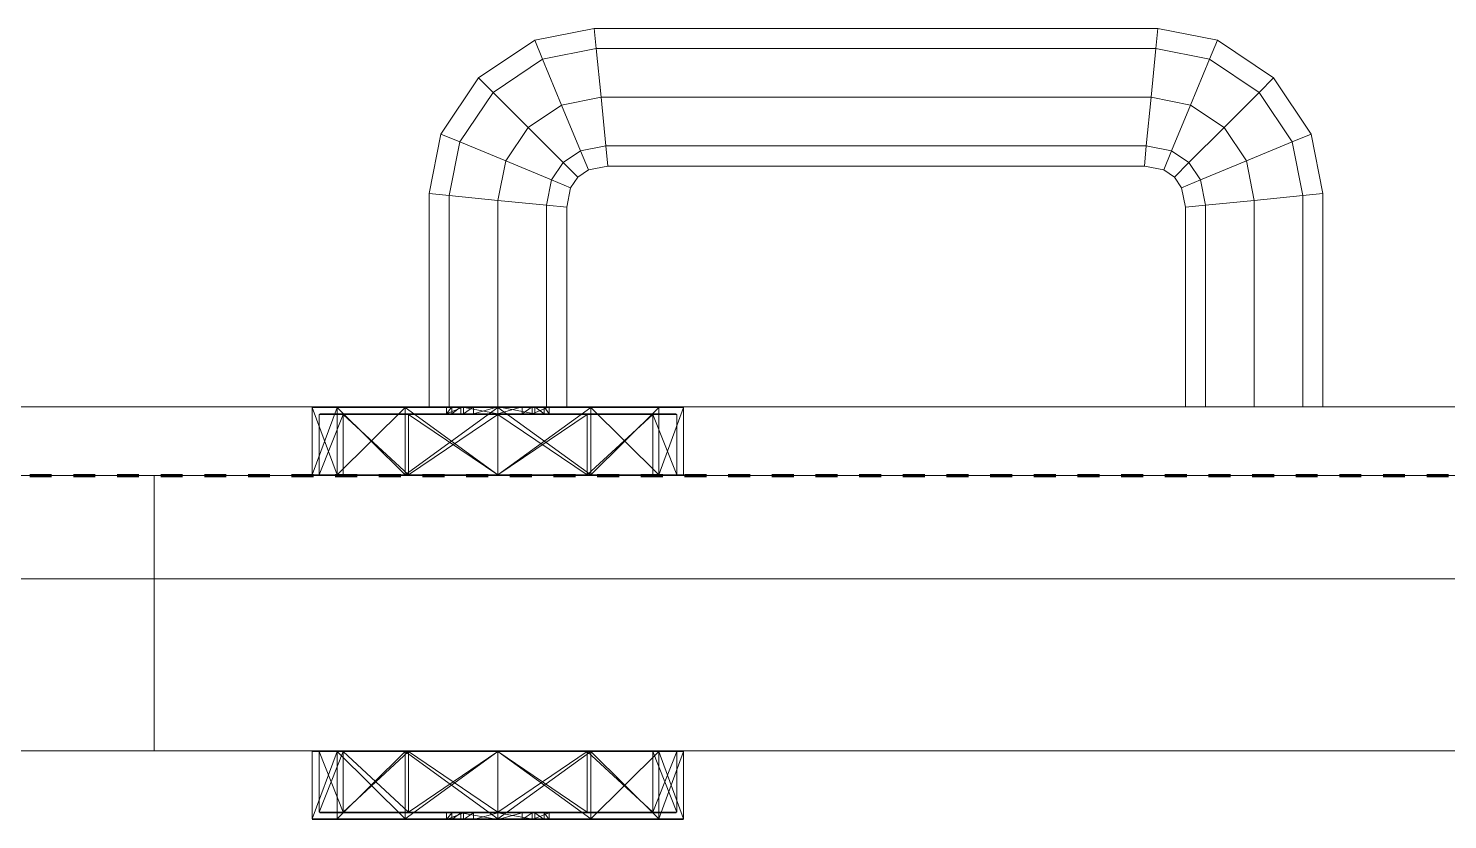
# Model space of a CAD drawing. Header units: millimetres. Extents: x -5300 to 98858, y -5196 to 93886.
# Drawn here: x 40603.7 to 40810.1, y 43115 to 43230 of the extents above; entities that cross this region are included whole.
import ezdxf

# ---------------------------------------------------------------- set-up
doc = ezdxf.new("R2010")
doc.units = ezdxf.units.MM
doc.linetypes.add('Штрих', pattern=[6.35, 3.175, -3.175])
doc.linetypes.add('Штрих_2_', pattern=[6.35, 3.175, -3.175])
for name, color, linetype, lineweight, true_color in [('_Разделитель помещений_', 4, 'Штрих', 70, 0x00ffff), ('Двери', 7, 'Continuous', 18, 0x7f7f7f), ('Стены', 7, 'Continuous', 18, 0x7f7f7f)]:
    doc.layers.add(name, color=color, linetype=linetype, lineweight=lineweight, true_color=true_color)

# ---------------------------------------------------------------- blocks, each defined once
blk = doc.blocks.new('СТВ_Перегородка_Кирпич 242319 - СТВ_Перегородка_Кирпич 2-249685-Подвал')
at = {"layer": 'Стены', "color": 254, "true_color": 0xd4d4d4}
blk.add_line((33750, 43150), (58000, 43150), dxfattribs=at)
blk = doc.blocks.new('СТВ_Перегородка_Кирпич 242319 - СТВ_Перегородка_Кирпич-249678-Подвал')
at = {"layer": 'Стены', "color": 254, "true_color": 0xd4d4d4}
for p, q in [((33750, 43165), (57830, 43165)), ((57830, 43165), (33750, 43165)), ((44735, 43165), (35765, 43165)), ((41610, 43165), (39910, 43165)), ((39910, 43165), (41610, 43165)), ((39910, 43165), (41610, 43165)), ((41610, 43165), (39910, 43165)), ((57830, 43150), (33750, 43150)), ((57830, 43150), (33750, 43150)), ((35750, 43150), (44750, 43150)), ((35750, 43150), (44750, 43150)), ((44735, 43150), (35765, 43150)), ((39250, 43150), (44750, 43150)), ((41610, 43150), (39910, 43150)), ((39910, 43150), (41610, 43150)), ((39910, 43150), (41610, 43150)), ((41610, 43150), (39910, 43150)), ((39910, 43150), (41610, 43150)), ((41610, 43150), (39910, 43150)), ((39910, 43150), (41610, 43150)), ((41610, 43150), (39910, 43150))]:
    blk.add_line(p, q, dxfattribs=at)
blk = doc.blocks.new('СТВ_Перегородка_Кирпич 242319 - СТВ_Перегородка_Кирпич 242319-249682-Подвал')
for name in ['СТВ_Перегородка_Кирпич 242319 - СТВ_Перегородка_Кирпич-249678-Подвал', 'СТВ_Перегородка_Кирпич 242319 - СТВ_Перегородка_Кирпич 2-249685-Подвал']:
    blk.add_blockref(name, (0, 0))
blk = doc.blocks.new('Д-29 242555 - Д-29-249701-Подвал')
at = {"layer": 'Двери', "color": 254, "true_color": 0xd4d4d4}
for p, q in [((40669.18, 43222.82), (40677.36, 43228.28)), ((40677.36, 43228.28), (40669.18, 43222.82)), ((40677.36, 43228.28), (40686.02, 43230)), ((40686.02, 43230), (40677.36, 43228.28)), ((40677.36, 43228.28), (40678.5, 43225.52)), ((40678.5, 43225.52), (40677.36, 43228.28)), ((40678.5, 43225.52), (40677.36, 43228.28)), ((40677.36, 43228.28), (40678.5, 43225.52)), ((40686.02, 43230), (40686.3, 43227.07)), ((40686.3, 43227.07), (40686.02, 43230)), ((40686.02, 43230), (40767.98, 43230)), ((40686.3, 43227.07), (40686.02, 43230)), ((40767.98, 43230), (40686.02, 43230)), ((40686.02, 43230), (40686.3, 43227.07)), ((40767.98, 43230), (40767.7, 43227.07)), ((40767.7, 43227.07), (40767.98, 43230)), ((40767.7, 43227.07), (40767.98, 43230)), ((40767.98, 43230), (40767.7, 43227.07)), ((40767.98, 43230), (40776.64, 43228.28)), ((40776.64, 43228.28), (40767.98, 43230)), ((40776.64, 43228.28), (40775.5, 43225.52)), ((40775.5, 43225.52), (40776.64, 43228.28)), ((40775.5, 43225.52), (40776.64, 43228.28)), ((40776.64, 43228.28), (40775.5, 43225.52)), ((40776.64, 43228.28), (40784.82, 43222.82)), ((40784.82, 43222.82), (40776.64, 43228.28)), ((40686.3, 43227.07), (40678.5, 43225.52)), ((40678.5, 43225.52), (40686.3, 43227.07)), ((40678.5, 43225.52), (40686.3, 43227.07)), ((40686.3, 43227.07), (40678.5, 43225.52)), ((40767.7, 43227.07), (40686.3, 43227.07)), ((40686.3, 43227.07), (40687, 43220)), ((40687, 43220), (40686.3, 43227.07)), ((40686.3, 43227.07), (40767.7, 43227.07)), ((40686.3, 43227.07), (40767.7, 43227.07)), ((40687, 43220), (40686.3, 43227.07)), ((40767.7, 43227.07), (40686.3, 43227.07)), ((40686.3, 43227.07), (40687, 43220)), ((40767.7, 43227.07), (40767, 43220)), ((40767, 43220), (40767.7, 43227.07)), ((40767, 43220), (40767.7, 43227.07)), ((40767.7, 43227.07), (40767, 43220)), ((40775.5, 43225.52), (40767.7, 43227.07)), ((40767.7, 43227.07), (40775.5, 43225.52)), ((40767.7, 43227.07), (40775.5, 43225.52)), ((40775.5, 43225.52), (40767.7, 43227.07)), ((40678.5, 43225.52), (40671.3, 43220.7)), ((40671.3, 43220.7), (40678.5, 43225.52)), ((40671.3, 43220.7), (40678.5, 43225.52)), ((40678.5, 43225.52), (40671.3, 43220.7)), ((40678.5, 43225.52), (40681.26, 43218.86)), ((40681.26, 43218.86), (40678.5, 43225.52)), ((40681.26, 43218.86), (40678.5, 43225.52)), ((40678.5, 43225.52), (40681.26, 43218.86)), ((40775.5, 43225.52), (40772.74, 43218.86)), ((40772.74, 43218.86), (40775.5, 43225.52)), ((40772.74, 43218.86), (40775.5, 43225.52)), ((40775.5, 43225.52), (40772.74, 43218.86)), ((40782.7, 43220.7), (40775.5, 43225.52)), ((40775.5, 43225.52), (40782.7, 43220.7)), ((40775.5, 43225.52), (40782.7, 43220.7)), ((40782.7, 43220.7), (40775.5, 43225.52)), ((40663.72, 43214.64), (40669.18, 43222.82)), ((40669.18, 43222.82), (40663.72, 43214.64)), ((40669.18, 43222.82), (40671.3, 43220.7)), ((40671.3, 43220.7), (40669.18, 43222.82)), ((40671.3, 43220.7), (40669.18, 43222.82)), ((40669.18, 43222.82), (40671.3, 43220.7)), ((40784.82, 43222.82), (40782.7, 43220.7)), ((40782.7, 43220.7), (40784.82, 43222.82)), ((40782.7, 43220.7), (40784.82, 43222.82)), ((40784.82, 43222.82), (40782.7, 43220.7)), ((40784.82, 43222.82), (40790.28, 43214.64)), ((40790.28, 43214.64), (40784.82, 43222.82)), ((40671.3, 43220.7), (40666.48, 43213.5)), ((40666.48, 43213.5), (40671.3, 43220.7)), ((40666.48, 43213.5), (40671.3, 43220.7)), ((40671.3, 43220.7), (40666.48, 43213.5)), ((40671.3, 43220.7), (40676.39, 43215.61)), ((40676.39, 43215.61), (40671.3, 43220.7)), ((40676.39, 43215.61), (40671.3, 43220.7)), ((40671.3, 43220.7), (40676.39, 43215.61)), ((40687, 43220), (40681.26, 43218.86)), ((40681.26, 43218.86), (40687, 43220)), ((40681.26, 43218.86), (40687, 43220)), ((40687, 43220), (40681.26, 43218.86)), ((40767, 43220), (40687, 43220)), ((40687, 43220), (40687.7, 43212.93)), ((40687.7, 43212.93), (40687, 43220)), ((40687, 43220), (40767, 43220)), ((40687, 43220), (40767, 43220)), ((40687.7, 43212.93), (40687, 43220)), ((40767, 43220), (40687, 43220)), ((40687, 43220), (40687.7, 43212.93)), ((40767, 43220), (40766.3, 43212.93)), ((40766.3, 43212.93), (40767, 43220)), ((40766.3, 43212.93), (40767, 43220)), ((40767, 43220), (40766.3, 43212.93)), ((40772.74, 43218.86), (40767, 43220)), ((40767, 43220), (40772.74, 43218.86)), ((40767, 43220), (40772.74, 43218.86)), ((40772.74, 43218.86), (40767, 43220)), ((40782.7, 43220.7), (40777.61, 43215.61)), ((40777.61, 43215.61), (40782.7, 43220.7)), ((40777.61, 43215.61), (40782.7, 43220.7)), ((40782.7, 43220.7), (40777.61, 43215.61)), ((40787.52, 43213.5), (40782.7, 43220.7)), ((40782.7, 43220.7), (40787.52, 43213.5)), ((40782.7, 43220.7), (40787.52, 43213.5)), ((40787.52, 43213.5), (40782.7, 43220.7)), ((40681.26, 43218.86), (40676.39, 43215.61)), ((40676.39, 43215.61), (40681.26, 43218.86)), ((40676.39, 43215.61), (40681.26, 43218.86)), ((40681.26, 43218.86), (40676.39, 43215.61)), ((40681.26, 43218.86), (40684.02, 43212.2)), ((40684.02, 43212.2), (40681.26, 43218.86)), ((40684.02, 43212.2), (40681.26, 43218.86)), ((40681.26, 43218.86), (40684.02, 43212.2)), ((40772.74, 43218.86), (40769.98, 43212.2)), ((40769.98, 43212.2), (40772.74, 43218.86)), ((40769.98, 43212.2), (40772.74, 43218.86)), ((40772.74, 43218.86), (40769.98, 43212.2)), ((40777.61, 43215.61), (40772.74, 43218.86)), ((40772.74, 43218.86), (40777.61, 43215.61)), ((40772.74, 43218.86), (40777.61, 43215.61)), ((40777.61, 43215.61), (40772.74, 43218.86)), ((40662, 43205.98), (40663.72, 43214.64)), ((40663.72, 43214.64), (40662, 43205.98)), ((40663.72, 43214.64), (40666.48, 43213.5)), ((40666.48, 43213.5), (40663.72, 43214.64)), ((40666.48, 43213.5), (40663.72, 43214.64)), ((40663.72, 43214.64), (40666.48, 43213.5)), ((40676.39, 43215.61), (40673.14, 43210.74)), ((40673.14, 43210.74), (40676.39, 43215.61)), ((40673.14, 43210.74), (40676.39, 43215.61)), ((40676.39, 43215.61), (40673.14, 43210.74)), ((40676.39, 43215.61), (40681.49, 43210.51)), ((40681.49, 43210.51), (40676.39, 43215.61)), ((40681.49, 43210.51), (40676.39, 43215.61)), ((40676.39, 43215.61), (40681.49, 43210.51)), ((40777.61, 43215.61), (40772.51, 43210.51)), ((40772.51, 43210.51), (40777.61, 43215.61)), ((40772.51, 43210.51), (40777.61, 43215.61)), ((40777.61, 43215.61), (40772.51, 43210.51)), ((40780.86, 43210.74), (40777.61, 43215.61)), ((40777.61, 43215.61), (40780.86, 43210.74)), ((40777.61, 43215.61), (40780.86, 43210.74)), ((40780.86, 43210.74), (40777.61, 43215.61)), ((40790.28, 43214.64), (40787.52, 43213.5)), ((40787.52, 43213.5), (40790.28, 43214.64)), ((40787.52, 43213.5), (40790.28, 43214.64)), ((40790.28, 43214.64), (40787.52, 43213.5)), ((40790.28, 43214.64), (40792, 43205.98)), ((40792, 43205.98), (40790.28, 43214.64)), ((40666.48, 43213.5), (40664.93, 43205.7)), ((40664.93, 43205.7), (40666.48, 43213.5)), ((40664.93, 43205.7), (40666.48, 43213.5)), ((40666.48, 43213.5), (40664.93, 43205.7)), ((40666.48, 43213.5), (40673.14, 43210.74)), ((40673.14, 43210.74), (40666.48, 43213.5)), ((40673.14, 43210.74), (40666.48, 43213.5)), ((40666.48, 43213.5), (40673.14, 43210.74)), ((40684.02, 43212.2), (40681.49, 43210.51)), ((40681.49, 43210.51), (40684.02, 43212.2)), ((40681.49, 43210.51), (40684.02, 43212.2)), ((40684.02, 43212.2), (40681.49, 43210.51)), ((40687.7, 43212.93), (40684.02, 43212.2)), ((40684.02, 43212.2), (40687.7, 43212.93)), ((40684.02, 43212.2), (40687.7, 43212.93)), ((40687.7, 43212.93), (40684.02, 43212.2)), ((40684.02, 43212.2), (40685.16, 43209.44)), ((40685.16, 43209.44), (40684.02, 43212.2)), ((40685.16, 43209.44), (40684.02, 43212.2)), ((40684.02, 43212.2), (40685.16, 43209.44)), ((40766.3, 43212.93), (40687.7, 43212.93)), ((40687.7, 43212.93), (40687.98, 43210)), ((40687.98, 43210), (40687.7, 43212.93)), ((40687.7, 43212.93), (40766.3, 43212.93)), ((40687.7, 43212.93), (40766.3, 43212.93)), ((40687.98, 43210), (40687.7, 43212.93)), ((40766.3, 43212.93), (40687.7, 43212.93)), ((40687.7, 43212.93), (40687.98, 43210)), ((40766.3, 43212.93), (40766.02, 43210)), ((40766.02, 43210), (40766.3, 43212.93)), ((40766.02, 43210), (40766.3, 43212.93)), ((40766.3, 43212.93), (40766.02, 43210)), ((40769.98, 43212.2), (40766.3, 43212.93)), ((40766.3, 43212.93), (40769.98, 43212.2)), ((40766.3, 43212.93), (40769.98, 43212.2)), ((40769.98, 43212.2), (40766.3, 43212.93)), ((40769.98, 43212.2), (40768.84, 43209.44)), ((40768.84, 43209.44), (40769.98, 43212.2)), ((40768.84, 43209.44), (40769.98, 43212.2)), ((40769.98, 43212.2), (40768.84, 43209.44)), ((40772.51, 43210.51), (40769.98, 43212.2)), ((40769.98, 43212.2), (40772.51, 43210.51)), ((40769.98, 43212.2), (40772.51, 43210.51)), ((40772.51, 43210.51), (40769.98, 43212.2)), ((40787.52, 43213.5), (40780.86, 43210.74)), ((40780.86, 43210.74), (40787.52, 43213.5)), ((40780.86, 43210.74), (40787.52, 43213.5)), ((40787.52, 43213.5), (40780.86, 43210.74)), ((40789.07, 43205.7), (40787.52, 43213.5)), ((40787.52, 43213.5), (40789.07, 43205.7)), ((40787.52, 43213.5), (40789.07, 43205.7)), ((40789.07, 43205.7), (40787.52, 43213.5)), ((40673.14, 43210.74), (40672, 43205)), ((40672, 43205), (40673.14, 43210.74)), ((40672, 43205), (40673.14, 43210.74)), ((40673.14, 43210.74), (40672, 43205)), ((40673.14, 43210.74), (40679.8, 43207.98)), ((40679.8, 43207.98), (40673.14, 43210.74)), ((40679.8, 43207.98), (40673.14, 43210.74)), ((40673.14, 43210.74), (40679.8, 43207.98)), ((40681.49, 43210.51), (40679.8, 43207.98)), ((40679.8, 43207.98), (40681.49, 43210.51)), ((40679.8, 43207.98), (40681.49, 43210.51)), ((40681.49, 43210.51), (40679.8, 43207.98)), ((40681.49, 43210.51), (40683.6, 43208.4)), ((40683.6, 43208.4), (40681.49, 43210.51)), ((40683.6, 43208.4), (40681.49, 43210.51)), ((40681.49, 43210.51), (40683.6, 43208.4)), ((40687.98, 43210), (40685.16, 43209.44)), ((40685.16, 43209.44), (40687.98, 43210)), ((40766.02, 43210), (40687.98, 43210)), ((40687.98, 43210), (40766.02, 43210)), ((40768.84, 43209.44), (40766.02, 43210)), ((40766.02, 43210), (40768.84, 43209.44)), ((40772.51, 43210.51), (40770.4, 43208.4)), ((40770.4, 43208.4), (40772.51, 43210.51)), ((40770.4, 43208.4), (40772.51, 43210.51)), ((40772.51, 43210.51), (40770.4, 43208.4)), ((40774.2, 43207.98), (40772.51, 43210.51)), ((40772.51, 43210.51), (40774.2, 43207.98)), ((40772.51, 43210.51), (40774.2, 43207.98)), ((40774.2, 43207.98), (40772.51, 43210.51)), ((40780.86, 43210.74), (40774.2, 43207.98)), ((40774.2, 43207.98), (40780.86, 43210.74)), ((40774.2, 43207.98), (40780.86, 43210.74)), ((40780.86, 43210.74), (40774.2, 43207.98)), ((40782, 43205), (40780.86, 43210.74)), ((40780.86, 43210.74), (40782, 43205)), ((40780.86, 43210.74), (40782, 43205)), ((40782, 43205), (40780.86, 43210.74)), ((40679.8, 43207.98), (40679.07, 43204.3)), ((40679.07, 43204.3), (40679.8, 43207.98)), ((40679.07, 43204.3), (40679.8, 43207.98)), ((40679.8, 43207.98), (40679.07, 43204.3)), ((40679.8, 43207.98), (40682.56, 43206.84)), ((40682.56, 43206.84), (40679.8, 43207.98)), ((40682.56, 43206.84), (40679.8, 43207.98)), ((40679.8, 43207.98), (40682.56, 43206.84)), ((40683.6, 43208.4), (40682.56, 43206.84)), ((40682.56, 43206.84), (40683.6, 43208.4)), ((40685.16, 43209.44), (40683.6, 43208.4)), ((40683.6, 43208.4), (40685.16, 43209.44)), ((40770.4, 43208.4), (40768.84, 43209.44)), ((40768.84, 43209.44), (40770.4, 43208.4)), ((40771.44, 43206.84), (40770.4, 43208.4)), ((40770.4, 43208.4), (40771.44, 43206.84)), ((40774.2, 43207.98), (40771.44, 43206.84)), ((40771.44, 43206.84), (40774.2, 43207.98)), ((40771.44, 43206.84), (40774.2, 43207.98)), ((40774.2, 43207.98), (40771.44, 43206.84)), ((40774.93, 43204.3), (40774.2, 43207.98)), ((40774.2, 43207.98), (40774.93, 43204.3)), ((40774.2, 43207.98), (40774.93, 43204.3)), ((40774.93, 43204.3), (40774.2, 43207.98)), ((40662, 43175), (40662, 43205.98)), ((40662, 43205.98), (40664.93, 43205.7)), ((40664.93, 43205.7), (40662, 43205.98)), ((40662, 43205.98), (40662, 43175)), ((40664.93, 43205.7), (40662, 43205.98)), ((40662, 43205.98), (40664.93, 43205.7)), ((40664.93, 43205.7), (40664.93, 43175)), ((40664.93, 43175), (40664.93, 43205.7)), ((40664.93, 43175), (40664.93, 43205.7)), ((40664.93, 43205.7), (40672, 43205)), ((40672, 43205), (40664.93, 43205.7)), ((40664.93, 43205.7), (40664.93, 43175)), ((40672, 43205), (40664.93, 43205.7)), ((40664.93, 43205.7), (40672, 43205)), ((40682.56, 43206.84), (40682, 43204.02)), ((40682, 43204.02), (40682.56, 43206.84)), ((40772, 43204.02), (40771.44, 43206.84)), ((40771.44, 43206.84), (40772, 43204.02)), ((40789.07, 43205.7), (40782, 43205)), ((40782, 43205), (40789.07, 43205.7)), ((40782, 43205), (40789.07, 43205.7)), ((40789.07, 43205.7), (40782, 43205)), ((40792, 43205.98), (40789.07, 43205.7)), ((40789.07, 43205.7), (40792, 43205.98)), ((40789.07, 43205.7), (40792, 43205.98)), ((40792, 43205.98), (40789.07, 43205.7)), ((40789.07, 43175), (40789.07, 43205.7)), ((40789.07, 43205.7), (40789.07, 43175)), ((40789.07, 43205.7), (40789.07, 43175)), ((40789.07, 43175), (40789.07, 43205.7)), ((40792, 43205.98), (40792, 43175)), ((40792, 43175), (40792, 43205.98)), ((40672, 43205), (40672, 43175)), ((40672, 43175), (40672, 43205)), ((40672, 43175), (40672, 43205)), ((40672, 43205), (40679.07, 43204.3)), ((40679.07, 43204.3), (40672, 43205)), ((40672, 43205), (40672, 43175)), ((40679.07, 43204.3), (40672, 43205)), ((40672, 43205), (40679.07, 43204.3)), ((40679.07, 43204.3), (40679.07, 43175)), ((40679.07, 43175), (40679.07, 43204.3)), ((40679.07, 43175), (40679.07, 43204.3)), ((40679.07, 43204.3), (40682, 43204.02)), ((40682, 43204.02), (40679.07, 43204.3)), ((40679.07, 43204.3), (40679.07, 43175)), ((40682, 43204.02), (40679.07, 43204.3)), ((40679.07, 43204.3), (40682, 43204.02)), ((40682, 43204.02), (40682, 43175)), ((40682, 43175), (40682, 43204.02)), ((40774.93, 43204.3), (40772, 43204.02)), ((40772, 43204.02), (40774.93, 43204.3)), ((40774.93, 43204.3), (40772, 43204.02)), ((40772, 43204.02), (40774.93, 43204.3)), ((40772, 43204.02), (40772, 43175)), ((40772, 43175), (40772, 43204.02)), ((40782, 43205), (40774.93, 43204.3)), ((40774.93, 43204.3), (40782, 43205)), ((40782, 43205), (40774.93, 43204.3)), ((40774.93, 43204.3), (40782, 43205)), ((40774.93, 43204.3), (40774.93, 43175)), ((40774.93, 43175), (40774.93, 43204.3)), ((40774.93, 43204.3), (40774.93, 43175)), ((40774.93, 43175), (40774.93, 43204.3)), ((40782, 43175), (40782, 43205)), ((40782, 43205), (40782, 43175)), ((40782, 43175), (40782, 43205)), ((40782, 43205), (40782, 43175)), ((39900, 43175), (41620, 43175)), ((41620, 43175), (39900, 43175)), ((41520, 43175), (40000, 43175)), ((40000, 43175), (41520, 43175)), ((40648.62, 43175), (40645, 43175)), ((40645, 43175), (40648.62, 43175)), ((40645, 43175), (40658.5, 43175)), ((40648.62, 43174.9), (40645, 43174.9)), ((40648.62, 43174.9), (40645, 43174.9)), ((40645, 43165.1), (40645, 43174.9)), ((40648.62, 43165.1), (40645, 43174.9)), ((40648.62, 43174.9), (40645, 43165.1)), ((40648.62, 43174.9), (40645, 43174.9)), ((40645, 43174.9), (40648.62, 43174.9)), ((40645, 43174.9), (40645, 43165.1)), ((40648.62, 43174.9), (40645, 43165.1)), ((40645, 43174.9), (40648.62, 43165.1)), ((40648.7, 43175), (40645.1, 43175)), ((40648.7, 43175), (40645.1, 43175)), ((40667, 43175), (40645.1, 43175)), ((40667, 43175), (40645.1, 43175)), ((40667, 43175), (40645.1, 43175)), ((40658.5, 43175), (40648.62, 43175)), ((40648.62, 43175), (40658.5, 43175)), ((40648.62, 43175), (40658.5, 43175)), ((40658.5, 43174.9), (40648.62, 43174.9)), ((40658.5, 43174.9), (40648.62, 43174.9)), ((40658.5, 43165.1), (40648.62, 43174.9)), ((40658.5, 43174.9), (40648.62, 43165.1)), ((40648.62, 43165.1), (40648.62, 43174.9)), ((40648.62, 43174.9), (40648.62, 43165.1)), ((40658.5, 43174.9), (40648.62, 43174.9)), ((40658.5, 43174.9), (40648.62, 43174.9)), ((40658.5, 43165.1), (40648.62, 43174.9)), ((40648.62, 43174.9), (40648.62, 43165.1)), ((40658.5, 43165.1), (40648.62, 43174.9)), ((40648.62, 43165.1), (40648.62, 43174.9)), ((40658.55, 43175), (40648.7, 43175)), ((40658.55, 43175), (40648.7, 43175)), ((40667, 43175), (40648.7, 43175)), ((40664.53, 43175), (40648.7, 43175)), ((40665.28, 43175), (40648.7, 43175)), ((40648.7, 43175), (40667, 43175)), ((40667, 43175), (40648.7, 43175)), ((40672, 43175), (40658.5, 43175)), ((40672, 43175), (40658.5, 43175)), ((40685.5, 43175), (40658.5, 43175)), ((40685.5, 43175), (40658.5, 43175)), ((40685.5, 43175), (40658.5, 43175)), ((40658.5, 43175), (40658.5, 43175)), ((40672, 43174.9), (40658.5, 43174.9)), ((40672, 43174.9), (40658.5, 43174.9)), ((40672, 43165.1), (40658.5, 43174.9)), ((40672, 43174.9), (40658.5, 43165.1)), ((40658.5, 43165.1), (40658.5, 43174.9)), ((40658.5, 43174.9), (40658.5, 43165.1)), ((40658.5, 43174.9), (40672, 43174.9)), ((40672, 43174.9), (40658.5, 43174.9)), ((40658.5, 43174.9), (40658.5, 43165.1)), ((40658.5, 43174.9), (40672, 43165.1)), ((40672, 43165.1), (40658.5, 43174.9)), ((40658.5, 43165.1), (40658.5, 43174.9)), ((40672, 43175), (40658.55, 43175)), ((40672, 43175), (40658.55, 43175)), ((40658.55, 43175), (40667, 43175)), ((40658.55, 43175), (40667, 43175)), ((40658.55, 43175), (40668.47, 43175)), ((40666.62, 43175), (40658.55, 43175)), ((40665.28, 43175), (40658.55, 43175)), ((40664.93, 43175), (40662, 43175)), ((40662, 43175), (40664.93, 43175)), ((40664.53, 43174), (40664.53, 43175)), ((40664.53, 43175), (40665.28, 43175)), ((40664.53, 43175), (40667, 43175)), ((40664.53, 43174), (40665.28, 43175)), ((40664.53, 43174), (40667, 43175)), ((40664.53, 43175), (40667, 43175)), ((40672, 43175), (40664.93, 43175)), ((40664.93, 43175), (40672, 43175)), ((40666.62, 43175), (40665.28, 43175)), ((40665.28, 43174), (40666.62, 43175)), ((40665.28, 43174), (40665.28, 43175)), ((40672, 43175), (40666.62, 43175)), ((40672, 43174), (40666.62, 43175)), ((40666.62, 43174), (40666.62, 43175)), ((40672, 43175), (40666.62, 43175)), ((40667, 43175), (40668.47, 43175)), ((40667, 43175), (40667, 43174)), ((40667, 43174), (40667, 43175)), ((40667, 43175), (40667, 43175)), ((40667, 43175), (40667, 43174)), ((40667, 43175), (40667, 43175)), ((40667, 43175), (40667, 43174)), ((40668.47, 43175), (40667, 43174)), ((40667, 43174), (40667, 43175)), ((40667, 43174), (40667, 43175)), ((40667, 43174), (40667, 43175)), ((40667, 43175), (40667, 43174)), ((40667, 43175), (40667, 43175)), ((40667, 43175), (40667, 43175)), ((40667, 43174), (40667, 43175)), ((40667, 43174), (40667, 43175)), ((40667, 43174), (40667, 43175)), ((40667, 43175), (40667, 43175)), ((40672, 43175), (40668.47, 43175)), ((40672, 43175), (40668.47, 43175)), ((40672, 43175), (40668.47, 43174)), ((40668.47, 43175), (40668.47, 43174)), ((40685.45, 43175), (40672, 43175)), ((40685.45, 43175), (40672, 43175)), ((40677.37, 43175), (40672, 43175)), ((40672, 43175), (40675.54, 43175)), ((40677.37, 43174), (40672, 43175)), ((40672, 43174), (40672, 43175)), ((40677.37, 43175), (40672, 43175)), ((40672, 43175), (40672, 43175)), ((40672, 43175), (40675.54, 43175)), ((40672, 43175), (40672, 43174)), ((40675.54, 43175), (40672, 43174)), ((40672, 43175), (40672, 43175)), ((40672, 43175), (40685.5, 43175)), ((40685.5, 43175), (40672, 43175)), ((40679.07, 43175), (40672, 43175)), ((40672, 43175), (40679.07, 43175)), ((40685.5, 43174.9), (40672, 43174.9)), ((40685.5, 43174.9), (40672, 43174.9)), ((40685.5, 43174.9), (40672, 43165.1)), ((40685.5, 43165.1), (40672, 43174.9)), ((40672, 43165.1), (40672, 43174.9)), ((40672, 43174.9), (40672, 43165.1)), ((40672, 43174.9), (40685.5, 43174.9)), ((40685.5, 43174.9), (40672, 43174.9)), ((40672, 43165.1), (40672, 43174.9)), ((40672, 43165.1), (40685.5, 43174.9)), ((40685.5, 43165.1), (40672, 43174.9)), ((40672, 43165.1), (40672, 43174.9)), ((40677, 43175), (40675.54, 43175)), ((40677, 43175), (40675.54, 43174)), ((40685.45, 43175), (40675.54, 43175)), ((40675.54, 43175), (40675.54, 43174)), ((40677, 43174), (40677, 43175)), ((40679.47, 43175), (40677, 43175)), ((40677, 43175), (40677, 43174)), ((40677, 43174), (40679.47, 43175)), ((40677, 43174), (40677, 43175)), ((40677, 43174), (40677, 43175)), ((40677, 43174), (40677, 43175)), ((40679.47, 43175), (40677, 43175)), ((40677, 43175), (40677, 43175)), ((40677, 43175), (40677, 43175)), ((40677, 43175), (40695.3, 43175)), ((40677, 43175), (40698.9, 43175)), ((40677, 43175), (40677, 43175)), ((40677, 43175), (40677, 43174)), ((40677, 43175), (40698.9, 43175)), ((40677, 43175), (40677, 43175)), ((40677, 43175), (40677, 43174)), ((40677, 43175), (40677, 43174)), ((40677, 43175), (40698.9, 43175)), ((40677, 43175), (40695.3, 43175)), ((40677, 43175), (40677, 43175)), ((40677, 43175), (40677, 43174)), ((40677, 43175), (40677, 43174)), ((40677, 43175), (40677, 43174)), ((40677, 43175), (40695.3, 43175)), ((40677, 43175), (40685.45, 43175)), ((40677, 43175), (40685.45, 43175)), ((40677.37, 43175), (40678.72, 43175)), ((40678.72, 43174), (40677.37, 43175)), ((40677.37, 43174), (40677.37, 43175)), ((40677.37, 43175), (40685.45, 43175)), ((40679.47, 43175), (40678.72, 43175)), ((40679.47, 43174), (40678.72, 43175)), ((40678.72, 43174), (40678.72, 43175)), ((40678.72, 43175), (40685.45, 43175)), ((40678.72, 43175), (40695.3, 43175)), ((40682, 43175), (40679.07, 43175)), ((40679.07, 43175), (40682, 43175)), ((40679.47, 43174), (40679.47, 43175)), ((40679.47, 43175), (40695.3, 43175)), ((40685.45, 43175), (40695.3, 43175)), ((40695.3, 43175), (40685.45, 43175)), ((40685.5, 43175), (40695.38, 43175)), ((40695.38, 43175), (40685.5, 43175)), ((40685.5, 43175), (40699, 43175)), ((40685.5, 43175), (40695.38, 43175)), ((40685.5, 43175), (40685.5, 43175)), ((40695.38, 43174.9), (40685.5, 43174.9)), ((40695.38, 43174.9), (40685.5, 43174.9)), ((40695.38, 43174.9), (40685.5, 43165.1)), ((40685.5, 43174.9), (40685.5, 43165.1)), ((40695.38, 43165.1), (40685.5, 43174.9)), ((40685.5, 43165.1), (40685.5, 43174.9)), ((40685.5, 43174.9), (40695.38, 43174.9)), ((40695.38, 43174.9), (40685.5, 43174.9)), ((40685.5, 43165.1), (40685.5, 43174.9)), ((40685.5, 43165.1), (40695.38, 43174.9)), ((40695.38, 43165.1), (40685.5, 43174.9)), ((40685.5, 43165.1), (40685.5, 43174.9)), ((40695.3, 43175), (40698.9, 43175)), ((40698.9, 43175), (40695.3, 43175)), ((40695.38, 43175), (40699, 43175)), ((40699, 43175), (40695.38, 43175)), ((40695.38, 43174.9), (40699, 43174.9)), ((40699, 43174.9), (40695.38, 43174.9)), ((40695.38, 43165.1), (40695.38, 43174.9)), ((40695.38, 43165.1), (40699, 43174.9)), ((40699, 43174.9), (40695.38, 43165.1)), ((40695.38, 43165.1), (40695.38, 43174.9)), ((40695.38, 43174.9), (40699, 43174.9)), ((40699, 43174.9), (40695.38, 43174.9)), ((40695.38, 43165.1), (40695.38, 43174.9)), ((40695.38, 43165.1), (40699, 43174.9)), ((40699, 43174.9), (40695.38, 43165.1)), ((40695.38, 43165.1), (40695.38, 43174.9)), ((40699, 43165.1), (40699, 43174.9)), ((40699, 43165.1), (40699, 43174.9)), ((40774.93, 43175), (40772, 43175)), ((40772, 43175), (40774.93, 43175)), ((40772, 43175), (40774.93, 43175)), ((40774.93, 43175), (40772, 43175)), ((40782, 43175), (40774.93, 43175)), ((40774.93, 43175), (40782, 43175)), ((40774.93, 43175), (40782, 43175)), ((40782, 43175), (40774.93, 43175)), ((40789.07, 43175), (40782, 43175)), ((40782, 43175), (40789.07, 43175)), ((40789.07, 43175), (40782, 43175)), ((40782, 43175), (40789.07, 43175)), ((40792, 43175), (40789.07, 43175)), ((40789.07, 43175), (40792, 43175)), ((40792, 43175), (40789.07, 43175)), ((40789.07, 43175), (40792, 43175)), ((40649.48, 43173.9), (40646, 43173.9)), ((40649.48, 43173.9), (40646, 43173.9)), ((40646, 43165.1), (40646, 43173.9)), ((40649.48, 43173.9), (40646, 43165.1)), ((40649.48, 43173.9), (40646, 43165.1)), ((40649.57, 43174), (40646.1, 43174)), ((40649.57, 43174), (40646.1, 43174)), ((40667, 43174), (40646.1, 43174)), ((40667, 43174), (40646.1, 43174)), ((40667, 43174), (40646.1, 43174)), ((40659, 43173.9), (40649.48, 43173.9)), ((40659, 43173.9), (40649.48, 43173.9)), ((40659, 43165.1), (40649.48, 43173.9)), ((40659, 43165.1), (40649.48, 43173.9)), ((40649.48, 43165.1), (40649.48, 43173.9)), ((40649.48, 43173.9), (40649.48, 43165.1)), ((40659.05, 43174), (40649.57, 43174)), ((40659.05, 43174), (40649.57, 43174)), ((40665.28, 43174), (40649.57, 43174)), ((40667, 43174), (40649.57, 43174)), ((40664.53, 43174), (40649.57, 43174)), ((40649.57, 43174), (40667, 43174)), ((40667, 43174), (40649.57, 43174)), ((40672, 43173.9), (40659, 43173.9)), ((40672, 43173.9), (40659, 43173.9)), ((40672, 43165.1), (40659, 43173.9)), ((40672, 43173.9), (40659, 43165.1)), ((40659, 43165.1), (40659, 43173.9)), ((40659, 43173.9), (40659, 43165.1)), ((40672, 43174), (40659.05, 43174)), ((40672, 43174), (40659.05, 43174)), ((40666.62, 43174), (40659.05, 43174)), ((40659.05, 43174), (40665.28, 43174)), ((40668.47, 43174), (40659.05, 43174)), ((40667, 43174), (40659.05, 43174)), ((40667, 43174), (40659.05, 43174)), ((40665.28, 43174), (40664.53, 43174)), ((40664.53, 43174), (40667, 43174)), ((40664.53, 43174), (40667, 43174)), ((40666.62, 43174), (40665.28, 43174)), ((40672, 43174), (40666.62, 43174)), ((40672, 43174), (40666.62, 43174)), ((40668.47, 43174), (40667, 43174)), ((40667, 43174), (40667, 43174)), ((40667, 43174), (40667, 43174)), ((40667, 43174), (40667, 43174)), ((40667, 43174), (40667, 43174)), ((40667, 43174), (40667, 43174)), ((40672, 43174), (40668.47, 43174)), ((40672, 43174), (40668.47, 43174)), ((40684.95, 43174), (40672, 43174)), ((40684.95, 43174), (40672, 43174)), ((40677.37, 43174), (40672, 43174)), ((40675.54, 43174), (40672, 43174)), ((40677.37, 43174), (40672, 43174)), ((40672, 43174), (40672, 43174)), ((40675.54, 43174), (40672, 43174)), ((40672, 43174), (40672, 43174)), ((40685, 43173.9), (40672, 43173.9)), ((40672, 43173.9), (40685, 43173.9)), ((40685, 43165.1), (40672, 43173.9)), ((40672, 43165.1), (40672, 43173.9)), ((40672, 43173.9), (40672, 43165.1)), ((40672, 43165.1), (40685, 43173.9)), ((40677, 43174), (40675.54, 43174)), ((40675.54, 43174), (40684.95, 43174)), ((40679.47, 43174), (40677, 43174)), ((40679.47, 43174), (40677, 43174)), ((40677, 43174), (40677, 43174)), ((40677, 43174), (40694.43, 43174)), ((40677, 43174), (40677, 43174)), ((40677, 43174), (40697.9, 43174)), ((40677, 43174), (40677, 43174)), ((40677, 43174), (40684.95, 43174)), ((40677, 43174), (40677, 43174)), ((40677, 43174), (40684.95, 43174)), ((40677, 43174), (40694.43, 43174)), ((40677, 43174), (40677, 43174)), ((40677, 43174), (40697.9, 43174)), ((40677, 43174), (40694.43, 43174)), ((40677, 43174), (40697.9, 43174)), ((40678.72, 43174), (40677.37, 43174)), ((40684.95, 43174), (40677.37, 43174)), ((40679.47, 43174), (40678.72, 43174)), ((40694.43, 43174), (40678.72, 43174)), ((40684.95, 43174), (40678.72, 43174)), ((40679.47, 43174), (40694.43, 43174)), ((40694.43, 43174), (40684.95, 43174)), ((40684.95, 43174), (40694.43, 43174)), ((40694.52, 43173.9), (40685, 43173.9)), ((40685, 43173.9), (40694.52, 43173.9)), ((40694.52, 43173.9), (40685, 43165.1)), ((40685, 43165.1), (40685, 43173.9)), ((40685, 43165.1), (40685, 43173.9)), ((40685, 43165.1), (40694.52, 43173.9)), ((40694.43, 43174), (40697.9, 43174)), ((40697.9, 43174), (40694.43, 43174)), ((40694.52, 43173.9), (40698, 43173.9)), ((40698, 43173.9), (40694.52, 43173.9)), ((40694.52, 43173.9), (40694.52, 43165.1)), ((40694.52, 43173.9), (40698, 43165.1)), ((40698, 43165.1), (40694.52, 43173.9)), ((40694.52, 43165.1), (40694.52, 43173.9)), ((40698, 43173.9), (40698, 43165.1)), ((41620, 43165), (39900, 43165)), ((39900, 43165), (41620, 43165)), ((39910, 43165), (41610, 43165)), ((41610, 43165), (39910, 43165)), ((41522, 43165), (39998, 43165)), ((39998, 43165), (41522, 43165)), ((39998, 43165), (40622, 43165)), ((39998, 43165), (40622, 43165)), ((40622, 43165), (39998, 43165)), ((40622, 43165), (39998, 43165)), ((41520, 43165), (40000, 43165)), ((40000, 43165), (41520, 43165)), ((40622, 43125), (40622, 43165)), ((40622, 43165), (41522, 43165)), ((40622, 43165), (40622, 43125)), ((40622, 43125), (40622, 43165)), ((40622, 43165), (40622, 43165)), ((41522, 43165), (40622, 43165)), ((40622, 43165), (40622, 43165)), ((40622, 43165), (41522, 43165)), ((40622, 43165), (40622, 43125)), ((41522, 43165), (40622, 43165)), ((40622, 43165), (40622, 43125)), ((40622, 43165), (40622, 43165)), ((40622, 43165), (40622, 43165)), ((40622, 43165), (40622, 43125)), ((40622, 43125), (40622, 43165)), ((40622, 43125), (40622, 43165)), ((40648.62, 43165.1), (40645, 43165.1)), ((40648.62, 43165.1), (40645, 43165.1)), ((40648.62, 43165.1), (40645, 43165.1)), ((40645, 43165.1), (40648.62, 43165.1)), ((40648.62, 43165), (40645, 43165)), ((40645, 43165), (40648.62, 43165)), ((40658.5, 43165), (40645, 43165)), ((40648.7, 43165), (40645.1, 43165)), ((40648.7, 43165), (40645.1, 43165)), ((40649.4, 43165), (40645.1, 43165)), ((40649.4, 43165), (40645.1, 43165)), ((40645.1, 43165), (40645.9, 43165)), ((40649.4, 43165), (40645.9, 43165)), ((40649.4, 43165), (40645.9, 43165)), ((40649.48, 43165.1), (40646, 43165.1)), ((40649.48, 43165.1), (40646, 43165.1)), ((40658.5, 43165.1), (40648.62, 43165.1)), ((40658.5, 43165.1), (40648.62, 43165.1)), ((40658.5, 43165.1), (40648.62, 43165.1)), ((40658.5, 43165.1), (40648.62, 43165.1)), ((40658.5, 43165), (40648.62, 43165)), ((40648.62, 43165), (40658.5, 43165)), ((40658.5, 43165), (40648.62, 43165)), ((40658.55, 43165), (40648.7, 43165)), ((40658.55, 43165), (40648.7, 43165)), ((40658.95, 43165), (40648.7, 43165)), ((40658.95, 43165), (40648.7, 43165)), ((40648.7, 43165), (40649.4, 43165)), ((40649.4, 43165), (40648.7, 43165)), ((40658.95, 43165), (40649.4, 43165)), ((40658.95, 43165), (40649.4, 43165)), ((40659, 43165.1), (40649.48, 43165.1)), ((40659, 43165.1), (40649.48, 43165.1)), ((40672, 43165.1), (40658.5, 43165.1)), ((40672, 43165.1), (40658.5, 43165.1)), ((40658.5, 43165.1), (40672, 43165.1)), ((40672, 43165.1), (40658.5, 43165.1)), ((40672, 43165), (40658.5, 43165)), ((40658.5, 43165), (40672, 43165)), ((40658.5, 43165), (40658.5, 43165)), ((40658.5, 43165), (40685.5, 43165)), ((40658.5, 43165), (40685.5, 43165)), ((40658.5, 43165), (40685.5, 43165)), ((40672, 43165), (40658.55, 43165)), ((40672, 43165), (40658.55, 43165)), ((40658.55, 43165), (40658.95, 43165)), ((40658.95, 43165), (40658.55, 43165)), ((40672, 43165), (40658.95, 43165)), ((40672, 43165), (40658.95, 43165)), ((40672, 43165), (40658.95, 43165)), ((40672, 43165), (40658.95, 43165)), ((40672, 43165.1), (40659, 43165.1)), ((40672, 43165.1), (40659, 43165.1)), ((40685, 43165.1), (40672, 43165.1)), ((40685.5, 43165.1), (40672, 43165.1)), ((40685.5, 43165.1), (40672, 43165.1)), ((40672, 43165.1), (40685, 43165.1)), ((40672, 43165.1), (40685.5, 43165.1)), ((40685.5, 43165.1), (40672, 43165.1)), ((40685.45, 43165), (40672, 43165)), ((40685.05, 43165), (40672, 43165)), ((40685.05, 43165), (40672, 43165)), ((40685.45, 43165), (40672, 43165)), ((40685.05, 43165), (40672, 43165)), ((40672, 43165), (40672, 43165)), ((40685.05, 43165), (40672, 43165)), ((40672, 43165), (40672, 43165)), ((40672, 43165), (40685.5, 43165)), ((40672, 43165), (40685.5, 43165)), ((40694.52, 43165.1), (40685, 43165.1)), ((40685, 43165.1), (40694.52, 43165.1)), ((40694.6, 43165), (40685.05, 43165)), ((40694.6, 43165), (40685.05, 43165)), ((40695.3, 43165), (40685.05, 43165)), ((40685.45, 43165), (40685.05, 43165)), ((40695.3, 43165), (40685.05, 43165)), ((40685.05, 43165), (40685.45, 43165)), ((40695.3, 43165), (40685.45, 43165)), ((40695.3, 43165), (40685.45, 43165)), ((40695.38, 43165.1), (40685.5, 43165.1)), ((40695.38, 43165.1), (40685.5, 43165.1)), ((40685.5, 43165.1), (40695.38, 43165.1)), ((40695.38, 43165.1), (40685.5, 43165.1)), ((40685.5, 43165), (40695.38, 43165)), ((40695.38, 43165), (40685.5, 43165)), ((40685.5, 43165), (40685.5, 43165)), ((40695.38, 43165), (40685.5, 43165)), ((40699, 43165), (40685.5, 43165)), ((40694.52, 43165.1), (40698, 43165.1)), ((40698, 43165.1), (40694.52, 43165.1)), ((40694.6, 43165), (40698.1, 43165)), ((40698.1, 43165), (40694.6, 43165)), ((40694.6, 43165), (40695.3, 43165)), ((40694.6, 43165), (40698.9, 43165)), ((40698.9, 43165), (40694.6, 43165)), ((40694.6, 43165), (40695.3, 43165)), ((40695.3, 43165), (40698.9, 43165)), ((40698.9, 43165), (40695.3, 43165)), ((40695.38, 43165.1), (40699, 43165.1)), ((40699, 43165.1), (40695.38, 43165.1)), ((40695.38, 43165.1), (40699, 43165.1)), ((40699, 43165.1), (40695.38, 43165.1)), ((40695.38, 43165), (40699, 43165)), ((40699, 43165), (40695.38, 43165)), ((40698.1, 43165), (40698.9, 43165)), ((41522, 43125), (39998, 43125)), ((39998, 43125), (41522, 43125)), ((40622, 43125), (39998, 43125)), ((39998, 43125), (40622, 43125)), ((40622, 43125), (39998, 43125)), ((39998, 43125), (40622, 43125)), ((41510, 43125), (40010, 43125)), ((40010, 43125), (41510, 43125)), ((41522, 43125), (40622, 43125)), ((41522, 43125), (40622, 43125)), ((40622, 43125), (40622, 43125)), ((40622, 43125), (41522, 43125)), ((40622, 43125), (40622, 43125)), ((40622, 43125), (41522, 43125)), ((40622, 43125), (40622, 43125)), ((40622, 43125), (40622, 43125)), ((40648.62, 43125), (40645, 43125)), ((40645, 43125), (40648.62, 43125)), ((40645, 43125), (40658.5, 43125)), ((40648.7, 43125), (40645.1, 43125)), ((40648.7, 43125), (40645.1, 43125)), ((40649.4, 43125), (40645.1, 43125)), ((40649.4, 43125), (40645.1, 43125)), ((40645.9, 43125), (40645.1, 43125)), ((40649.4, 43125), (40645.9, 43125)), ((40649.4, 43125), (40645.9, 43125)), ((40658.5, 43125), (40648.62, 43125)), ((40648.62, 43125), (40658.5, 43125)), ((40648.62, 43125), (40658.5, 43125)), ((40658.55, 43125), (40648.7, 43125)), ((40658.55, 43125), (40648.7, 43125)), ((40658.95, 43125), (40648.7, 43125)), ((40658.95, 43125), (40648.7, 43125)), ((40649.4, 43125), (40648.7, 43125)), ((40649.4, 43125), (40648.7, 43125)), ((40658.95, 43125), (40649.4, 43125)), ((40658.95, 43125), (40649.4, 43125)), ((40672, 43125), (40658.5, 43125)), ((40672, 43125), (40658.5, 43125)), ((40685.5, 43125), (40658.5, 43125)), ((40685.5, 43125), (40658.5, 43125)), ((40685.5, 43125), (40658.5, 43125)), ((40658.5, 43125), (40658.5, 43125)), ((40672, 43125), (40658.55, 43125)), ((40672, 43125), (40658.55, 43125)), ((40658.95, 43125), (40658.55, 43125)), ((40658.95, 43125), (40658.55, 43125)), ((40672, 43125), (40658.95, 43125)), ((40672, 43125), (40658.95, 43125)), ((40672, 43125), (40658.95, 43125)), ((40672, 43125), (40658.95, 43125)), ((40685.05, 43125), (40672, 43125)), ((40685.45, 43125), (40672, 43125)), ((40685.05, 43125), (40672, 43125)), ((40685.45, 43125), (40672, 43125)), ((40685.05, 43125), (40672, 43125)), ((40672, 43125), (40672, 43125)), ((40685.05, 43125), (40672, 43125)), ((40672, 43125), (40672, 43125)), ((40672, 43125), (40685.5, 43125)), ((40685.5, 43125), (40672, 43125)), ((40694.6, 43125), (40685.05, 43125)), ((40694.6, 43125), (40685.05, 43125)), ((40685.05, 43125), (40685.45, 43125)), ((40685.05, 43125), (40695.3, 43125)), ((40695.3, 43125), (40685.05, 43125)), ((40685.05, 43125), (40685.45, 43125)), ((40685.45, 43125), (40695.3, 43125)), ((40695.3, 43125), (40685.45, 43125)), ((40685.5, 43125), (40695.38, 43125)), ((40695.38, 43125), (40685.5, 43125)), ((40685.5, 43125), (40699, 43125)), ((40685.5, 43125), (40695.38, 43125)), ((40685.5, 43125), (40685.5, 43125)), ((40694.6, 43125), (40698.1, 43125)), ((40698.1, 43125), (40694.6, 43125)), ((40694.6, 43125), (40695.3, 43125)), ((40694.6, 43125), (40698.9, 43125)), ((40698.9, 43125), (40694.6, 43125)), ((40694.6, 43125), (40695.3, 43125)), ((40695.3, 43125), (40698.9, 43125)), ((40698.9, 43125), (40695.3, 43125)), ((40695.38, 43125), (40699, 43125)), ((40699, 43125), (40695.38, 43125)), ((40698.1, 43125), (40698.9, 43125)), ((40648.62, 43124.9), (40645, 43124.9)), ((40648.62, 43124.9), (40645, 43124.9)), ((40645, 43124.9), (40645, 43115.1)), ((40648.62, 43124.9), (40645, 43115.1)), ((40648.62, 43124.9), (40645, 43115.1)), ((40648.62, 43124.9), (40645, 43124.9)), ((40645, 43124.9), (40648.62, 43124.9)), ((40645, 43115.1), (40645, 43124.9)), ((40648.62, 43124.9), (40645, 43115.1)), ((40645, 43115.1), (40648.62, 43124.9)), ((40649.48, 43124.9), (40646, 43124.9)), ((40649.48, 43124.9), (40646, 43124.9)), ((40646, 43116.1), (40646, 43124.9)), ((40649.48, 43116.1), (40646, 43124.9)), ((40649.48, 43124.9), (40646, 43116.1)), ((40658.5, 43124.9), (40648.62, 43124.9)), ((40658.5, 43124.9), (40648.62, 43124.9)), ((40658.5, 43115.1), (40648.62, 43124.9)), ((40658.5, 43124.9), (40648.62, 43115.1)), ((40648.62, 43124.9), (40648.62, 43115.1)), ((40648.62, 43124.9), (40648.62, 43115.1)), ((40658.5, 43124.9), (40648.62, 43124.9)), ((40648.62, 43124.9), (40658.5, 43124.9)), ((40658.5, 43115.1), (40648.62, 43124.9)), ((40648.62, 43115.1), (40648.62, 43124.9)), ((40648.62, 43115.1), (40648.62, 43124.9)), ((40648.62, 43115.1), (40658.5, 43124.9)), ((40659, 43124.9), (40649.48, 43124.9)), ((40659, 43124.9), (40649.48, 43124.9)), ((40659, 43116.1), (40649.48, 43124.9)), ((40659, 43124.9), (40649.48, 43116.1)), ((40649.48, 43116.1), (40649.48, 43124.9)), ((40649.48, 43116.1), (40649.48, 43124.9)), ((40672, 43124.9), (40658.5, 43124.9)), ((40672, 43124.9), (40658.5, 43124.9)), ((40672, 43115.1), (40658.5, 43124.9)), ((40672, 43124.9), (40658.5, 43115.1)), ((40658.5, 43124.9), (40658.5, 43115.1)), ((40658.5, 43124.9), (40658.5, 43115.1)), ((40672, 43124.9), (40658.5, 43124.9)), ((40658.5, 43124.9), (40672, 43124.9)), ((40658.5, 43115.1), (40658.5, 43124.9)), ((40672, 43115.1), (40658.5, 43124.9)), ((40658.5, 43115.1), (40658.5, 43124.9)), ((40658.5, 43115.1), (40672, 43124.9)), ((40672, 43124.9), (40659, 43124.9)), ((40672, 43124.9), (40659, 43124.9)), ((40672, 43116.1), (40659, 43124.9)), ((40672, 43124.9), (40659, 43116.1)), ((40659, 43116.1), (40659, 43124.9)), ((40659, 43116.1), (40659, 43124.9)), ((40685.5, 43124.9), (40672, 43124.9)), ((40685, 43124.9), (40672, 43124.9)), ((40685, 43124.9), (40672, 43124.9)), ((40672, 43124.9), (40685.5, 43124.9)), ((40685.5, 43115.1), (40672, 43124.9)), ((40672, 43124.9), (40672, 43115.1)), ((40685, 43116.1), (40672, 43124.9)), ((40685, 43124.9), (40672, 43116.1)), ((40672, 43116.1), (40672, 43124.9)), ((40672, 43124.9), (40672, 43115.1)), ((40685.5, 43124.9), (40672, 43115.1)), ((40672, 43116.1), (40672, 43124.9)), ((40672, 43124.9), (40685.5, 43124.9)), ((40672, 43124.9), (40685.5, 43124.9)), ((40672, 43115.1), (40672, 43124.9)), ((40672, 43115.1), (40685.5, 43124.9)), ((40672, 43115.1), (40672, 43124.9)), ((40672, 43115.1), (40685.5, 43124.9)), ((40685, 43124.9), (40694.52, 43124.9)), ((40694.52, 43124.9), (40685, 43124.9)), ((40694.52, 43116.1), (40685, 43124.9)), ((40685, 43116.1), (40685, 43124.9)), ((40694.52, 43116.1), (40685, 43124.9)), ((40685, 43116.1), (40685, 43124.9)), ((40695.38, 43124.9), (40685.5, 43124.9)), ((40685.5, 43124.9), (40695.38, 43124.9)), ((40685.5, 43124.9), (40685.5, 43115.1)), ((40685.5, 43124.9), (40695.38, 43115.1)), ((40685.5, 43124.9), (40685.5, 43115.1)), ((40685.5, 43115.1), (40695.38, 43124.9)), ((40685.5, 43124.9), (40695.38, 43124.9)), ((40685.5, 43124.9), (40695.38, 43124.9)), ((40685.5, 43115.1), (40685.5, 43124.9)), ((40685.5, 43124.9), (40695.38, 43115.1)), ((40685.5, 43115.1), (40685.5, 43124.9)), ((40685.5, 43115.1), (40695.38, 43124.9)), ((40694.52, 43124.9), (40698, 43124.9)), ((40698, 43124.9), (40694.52, 43124.9)), ((40694.52, 43116.1), (40694.52, 43124.9)), ((40694.52, 43116.1), (40698, 43124.9)), ((40698, 43116.1), (40694.52, 43124.9)), ((40694.52, 43116.1), (40694.52, 43124.9)), ((40695.38, 43124.9), (40699, 43124.9)), ((40699, 43124.9), (40695.38, 43124.9)), ((40695.38, 43124.9), (40695.38, 43115.1)), ((40695.38, 43115.1), (40699, 43124.9)), ((40699, 43115.1), (40695.38, 43124.9)), ((40695.38, 43124.9), (40695.38, 43115.1)), ((40695.38, 43124.9), (40699, 43124.9)), ((40699, 43124.9), (40695.38, 43124.9)), ((40695.38, 43115.1), (40695.38, 43124.9)), ((40695.38, 43124.9), (40699, 43115.1)), ((40699, 43124.9), (40695.38, 43115.1)), ((40695.38, 43115.1), (40695.38, 43124.9)), ((40698, 43116.1), (40698, 43124.9)), ((40699, 43124.9), (40699, 43115.1)), ((40699, 43115.1), (40699, 43124.9)), ((40648.62, 43115.1), (40645, 43115.1)), ((40648.62, 43115.1), (40645, 43115.1)), ((40648.62, 43115.1), (40645, 43115.1)), ((40645, 43115.1), (40648.62, 43115.1)), ((40648.62, 43115), (40645, 43115)), ((40645, 43115), (40648.62, 43115)), ((40658.5, 43115), (40645, 43115)), ((40648.7, 43115), (40645.1, 43115)), ((40648.7, 43115), (40645.1, 43115)), ((40667, 43115), (40645.1, 43115)), ((40667, 43115), (40645.1, 43115)), ((40667, 43115), (40645.1, 43115)), ((40649.48, 43116.1), (40646, 43116.1)), ((40649.48, 43116.1), (40646, 43116.1)), ((40649.57, 43116), (40646.1, 43116)), ((40649.57, 43116), (40646.1, 43116)), ((40667, 43116), (40646.1, 43116)), ((40667, 43116), (40646.1, 43116)), ((40667, 43116), (40646.1, 43116)), ((40658.5, 43115.1), (40648.62, 43115.1)), ((40658.5, 43115.1), (40648.62, 43115.1)), ((40658.5, 43115.1), (40648.62, 43115.1)), ((40648.62, 43115.1), (40658.5, 43115.1)), ((40658.5, 43115), (40648.62, 43115)), ((40648.62, 43115), (40658.5, 43115)), ((40658.5, 43115), (40648.62, 43115)), ((40658.55, 43115), (40648.7, 43115)), ((40658.55, 43115), (40648.7, 43115)), ((40665.28, 43115), (40648.7, 43115)), ((40667, 43115), (40648.7, 43115)), ((40664.53, 43115), (40648.7, 43115)), ((40648.7, 43115), (40667, 43115)), ((40667, 43115), (40648.7, 43115)), ((40659, 43116.1), (40649.48, 43116.1)), ((40659, 43116.1), (40649.48, 43116.1)), ((40659.05, 43116), (40649.57, 43116)), ((40659.05, 43116), (40649.57, 43116)), ((40667, 43116), (40649.57, 43116)), ((40664.53, 43116), (40649.57, 43116)), ((40665.28, 43116), (40649.57, 43116)), ((40649.57, 43116), (40667, 43116)), ((40667, 43116), (40649.57, 43116)), ((40672, 43115.1), (40658.5, 43115.1)), ((40672, 43115.1), (40658.5, 43115.1)), ((40658.5, 43115.1), (40672, 43115.1)), ((40658.5, 43115.1), (40672, 43115.1)), ((40672, 43115), (40658.5, 43115)), ((40658.5, 43115), (40672, 43115)), ((40658.5, 43115), (40658.5, 43115)), ((40658.5, 43115), (40685.5, 43115)), ((40658.5, 43115), (40685.5, 43115)), ((40658.5, 43115), (40685.5, 43115)), ((40672, 43115), (40658.55, 43115)), ((40672, 43115), (40658.55, 43115)), ((40666.62, 43115), (40658.55, 43115)), ((40658.55, 43115), (40665.28, 43115)), ((40668.47, 43115), (40658.55, 43115)), ((40667, 43115), (40658.55, 43115)), ((40667, 43115), (40658.55, 43115)), ((40672, 43116.1), (40659, 43116.1)), ((40672, 43116.1), (40659, 43116.1)), ((40672, 43116), (40659.05, 43116)), ((40672, 43116), (40659.05, 43116)), ((40659.05, 43116), (40667, 43116)), ((40659.05, 43116), (40667, 43116)), ((40659.05, 43116), (40668.47, 43116)), ((40666.62, 43116), (40659.05, 43116)), ((40665.28, 43116), (40659.05, 43116)), ((40664.53, 43115), (40664.53, 43116)), ((40664.53, 43116), (40665.28, 43116)), ((40664.53, 43116), (40667, 43116)), ((40664.53, 43115), (40665.28, 43116)), ((40664.53, 43115), (40667, 43116)), ((40664.53, 43116), (40667, 43116)), ((40665.28, 43115), (40664.53, 43115)), ((40664.53, 43115), (40667, 43115)), ((40664.53, 43115), (40667, 43115)), ((40666.62, 43116), (40665.28, 43116)), ((40665.28, 43115), (40666.62, 43116)), ((40665.28, 43115), (40665.28, 43116)), ((40666.62, 43115), (40665.28, 43115)), ((40672, 43116), (40666.62, 43116)), ((40672, 43115), (40666.62, 43116)), ((40666.62, 43115), (40666.62, 43116)), ((40672, 43116), (40666.62, 43116)), ((40672, 43115), (40666.62, 43115)), ((40672, 43115), (40666.62, 43115)), ((40667, 43116), (40668.47, 43116)), ((40667, 43116), (40667, 43115)), ((40667, 43115), (40667, 43116)), ((40667, 43116), (40667, 43116)), ((40667, 43116), (40667, 43115)), ((40667, 43116), (40667, 43116)), ((40667, 43116), (40667, 43115)), ((40668.47, 43116), (40667, 43115)), ((40667, 43115), (40667, 43116)), ((40667, 43115), (40667, 43116)), ((40667, 43115), (40667, 43116)), ((40667, 43116), (40667, 43115)), ((40667, 43116), (40667, 43116)), ((40667, 43116), (40667, 43116)), ((40667, 43115), (40667, 43116)), ((40667, 43115), (40667, 43116)), ((40667, 43115), (40667, 43116)), ((40667, 43116), (40667, 43116)), ((40668.47, 43115), (40667, 43115)), ((40667, 43115), (40667, 43115)), ((40667, 43115), (40667, 43115)), ((40667, 43115), (40667, 43115)), ((40667, 43115), (40667, 43115)), ((40667, 43115), (40667, 43115)), ((40672, 43116), (40668.47, 43116)), ((40672, 43116), (40668.47, 43116)), ((40672, 43116), (40668.47, 43115)), ((40668.47, 43116), (40668.47, 43115)), ((40672, 43115), (40668.47, 43115)), ((40672, 43115), (40668.47, 43115)), ((40685, 43116.1), (40672, 43116.1)), ((40685, 43116.1), (40672, 43116.1)), ((40684.95, 43116), (40672, 43116)), ((40684.95, 43116), (40672, 43116)), ((40677.37, 43116), (40672, 43116)), ((40672, 43116), (40675.54, 43116)), ((40677.37, 43115), (40672, 43116)), ((40672, 43115), (40672, 43116)), ((40677.37, 43116), (40672, 43116)), ((40672, 43116), (40672, 43116)), ((40672, 43116), (40675.54, 43116)), ((40672, 43116), (40672, 43115)), ((40675.54, 43116), (40672, 43115)), ((40672, 43116), (40672, 43116)), ((40685.5, 43115.1), (40672, 43115.1)), ((40685.5, 43115.1), (40672, 43115.1)), ((40672, 43115.1), (40685.5, 43115.1)), ((40672, 43115.1), (40685.5, 43115.1)), ((40685.45, 43115), (40672, 43115)), ((40685.45, 43115), (40672, 43115)), ((40677.37, 43115), (40672, 43115)), ((40675.54, 43115), (40672, 43115)), ((40677.37, 43115), (40672, 43115)), ((40672, 43115), (40672, 43115)), ((40675.54, 43115), (40672, 43115)), ((40672, 43115), (40672, 43115)), ((40672, 43115), (40685.5, 43115)), ((40672, 43115), (40685.5, 43115)), ((40677, 43116), (40675.54, 43116)), ((40677, 43116), (40675.54, 43115)), ((40684.95, 43116), (40675.54, 43116)), ((40675.54, 43116), (40675.54, 43115)), ((40677, 43115), (40675.54, 43115)), ((40675.54, 43115), (40685.45, 43115)), ((40677, 43115), (40677, 43116)), ((40679.47, 43116), (40677, 43116)), ((40677, 43116), (40677, 43115)), ((40677, 43115), (40679.47, 43116)), ((40677, 43115), (40677, 43116)), ((40677, 43115), (40677, 43116)), ((40677, 43115), (40677, 43116)), ((40679.47, 43116), (40677, 43116)), ((40677, 43116), (40677, 43116)), ((40677, 43116), (40677, 43116)), ((40677, 43116), (40694.43, 43116)), ((40677, 43116), (40697.9, 43116)), ((40677, 43116), (40677, 43116)), ((40677, 43116), (40677, 43115)), ((40677, 43116), (40697.9, 43116)), ((40677, 43116), (40677, 43116)), ((40677, 43116), (40677, 43115)), ((40677, 43116), (40677, 43115)), ((40677, 43116), (40697.9, 43116)), ((40677, 43116), (40694.43, 43116)), ((40677, 43116), (40677, 43116)), ((40677, 43116), (40677, 43115)), ((40677, 43116), (40677, 43115)), ((40677, 43116), (40677, 43115)), ((40677, 43116), (40694.43, 43116)), ((40677, 43116), (40684.95, 43116)), ((40677, 43116), (40684.95, 43116)), ((40679.47, 43115), (40677, 43115)), ((40679.47, 43115), (40677, 43115)), ((40677, 43115), (40677, 43115)), ((40677, 43115), (40695.3, 43115)), ((40677, 43115), (40677, 43115)), ((40677, 43115), (40698.9, 43115)), ((40677, 43115), (40677, 43115)), ((40677, 43115), (40685.45, 43115)), ((40677, 43115), (40677, 43115)), ((40677, 43115), (40685.45, 43115)), ((40677, 43115), (40695.3, 43115)), ((40677, 43115), (40677, 43115)), ((40677, 43115), (40698.9, 43115)), ((40677, 43115), (40695.3, 43115)), ((40677, 43115), (40698.9, 43115)), ((40677.37, 43116), (40678.72, 43116)), ((40678.72, 43115), (40677.37, 43116)), ((40677.37, 43115), (40677.37, 43116)), ((40677.37, 43116), (40684.95, 43116)), ((40678.72, 43115), (40677.37, 43115)), ((40685.45, 43115), (40677.37, 43115)), ((40679.47, 43116), (40678.72, 43116)), ((40679.47, 43115), (40678.72, 43116)), ((40678.72, 43115), (40678.72, 43116)), ((40678.72, 43116), (40684.95, 43116)), ((40678.72, 43116), (40694.43, 43116)), ((40679.47, 43115), (40678.72, 43115)), ((40695.3, 43115), (40678.72, 43115)), ((40685.45, 43115), (40678.72, 43115)), ((40679.47, 43115), (40679.47, 43116)), ((40679.47, 43116), (40694.43, 43116)), ((40679.47, 43115), (40695.3, 43115)), ((40684.95, 43116), (40694.43, 43116)), ((40694.43, 43116), (40684.95, 43116)), ((40694.52, 43116.1), (40685, 43116.1)), ((40694.52, 43116.1), (40685, 43116.1)), ((40695.3, 43115), (40685.45, 43115)), ((40685.45, 43115), (40695.3, 43115)), ((40685.5, 43115.1), (40695.38, 43115.1)), ((40685.5, 43115.1), (40695.38, 43115.1)), ((40685.5, 43115.1), (40695.38, 43115.1)), ((40685.5, 43115.1), (40695.38, 43115.1)), ((40685.5, 43115), (40695.38, 43115)), ((40695.38, 43115), (40685.5, 43115)), ((40685.5, 43115), (40685.5, 43115)), ((40695.38, 43115), (40685.5, 43115)), ((40699, 43115), (40685.5, 43115)), ((40694.43, 43116), (40697.9, 43116)), ((40697.9, 43116), (40694.43, 43116)), ((40694.52, 43116.1), (40698, 43116.1)), ((40698, 43116.1), (40694.52, 43116.1)), ((40695.3, 43115), (40698.9, 43115)), ((40698.9, 43115), (40695.3, 43115)), ((40695.38, 43115.1), (40699, 43115.1)), ((40699, 43115.1), (40695.38, 43115.1)), ((40695.38, 43115.1), (40699, 43115.1)), ((40699, 43115.1), (40695.38, 43115.1)), ((40695.38, 43115), (40699, 43115)), ((40699, 43115), (40695.38, 43115))]:
    blk.add_line(p, q, dxfattribs=at)
blk = doc.blocks.new('Д-29 242555 - Д-29 242555-249705-Подвал')
blk.add_blockref('Д-29 242555 - Д-29-249701-Подвал', (0, 0))

msp = doc.modelspace()

# ---------------------------------------------------------------- linework, layer by layer
at = {"layer": '_Разделитель помещений_', "color": 131, "linetype": 'Штрих_2_', "true_color": 0xaaffff}
msp.add_line((15750, 43165), (57830, 43165), dxfattribs=at)

# ---------------------------------------------------------------- block references
at = {"layer": 'Двери', "color": 254, "true_color": 0xd4d4d4}
msp.add_blockref('Д-29 242555 - Д-29 242555-249705-Подвал', (0, 0), dxfattribs=at)
at = {"layer": 'Стены', "color": 254, "true_color": 0xd4d4d4}
msp.add_blockref('СТВ_Перегородка_Кирпич 242319 - СТВ_Перегородка_Кирпич 242319-249682-Подвал', (0, 0), dxfattribs=at)

doc.saveas('drawing.dxf')
